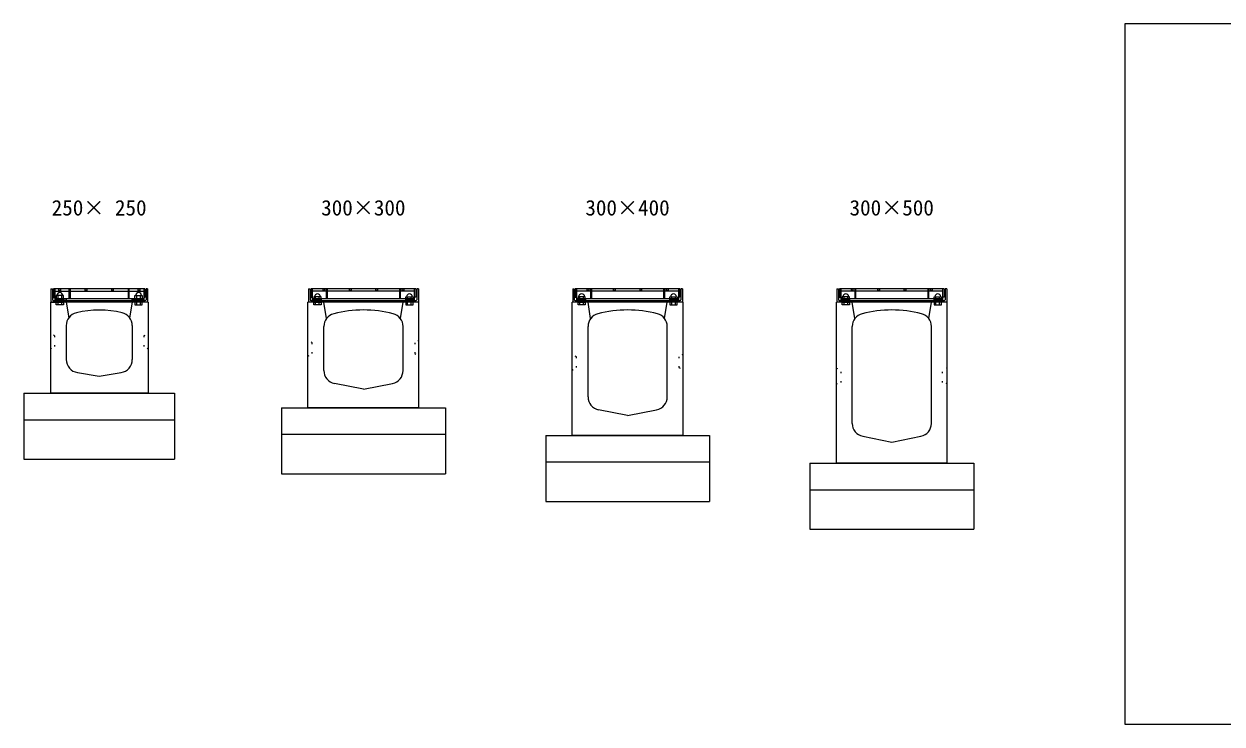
# Model space of a CAD drawing. Units: millimetres, scale not verified. Extents: x -8390 to 25210, y 0 to 11880.
# Drawn here: x -2260 to 2275, y 4770 to 7420 of the extents above; entities that cross this region are included whole.
import ezdxf
from ezdxf.enums import TextEntityAlignment as Align

# ---------------------------------------------------------------- set-up
doc = ezdxf.new("R2010")
doc.units = ezdxf.units.MM
doc.header["$LTSCALE"] = 20
doc.linetypes.add('DOTTED', pattern=[1.75, 0.25, -1.5])
for name, color, linetype, lineweight in [('HATCH', 6, 'Continuous', 25), ('OUTLINE', 3, 'Continuous', 25), ('OUTLINE2', 4, 'DOTTED', 25), ('TXT', 7, 'Continuous', 25)]:
    doc.layers.add(name, color=color, linetype=linetype, lineweight=lineweight)
doc.styles.add('ＭＳ ゴシック', font='')
doc.styles.get('ＭＳ ゴシック').set_extended_font_data('MS Gothic')

msp = doc.modelspace()

# ---------------------------------------------------------------- linework, layer by layer
at = {"layer": 'HATCH'}
for p, q in [((-2157.61, 6417.45), (-2151.61, 6417.45)), ((-2157.61, 6417.45), (-2157.61, 6367.45)), ((-2151.61, 6417.45), (-2151.61, 6376.45)), ((-2147.61, 6417.45), (-2147.61, 6385.45)), ((-1801.61, 6417.45), (-2147.61, 6417.45)), ((-2143.11, 6417.45), (-2143.11, 6373.45)), ((-2143.11, 6409.45), (-2088.11, 6409.45)), ((-2127.61, 6411.45), (-2127.61, 6417.45)), ((-2121.61, 6411.45), (-2127.61, 6411.45)), ((-2121.61, 6417.45), (-2121.61, 6411.45)), ((-2088.11, 6381.45), (-2088.11, 6418.15)), ((-2083.61, 6381.45), (-2083.61, 6417.45)), ((-2083.61, 6409.45), (-1865.61, 6409.45)), ((-2027.61, 6411.45), (-2027.61, 6417.45)), ((-2021.61, 6411.45), (-2027.61, 6411.45)), ((-2021.61, 6417.45), (-2021.61, 6411.45)), ((-1927.61, 6411.45), (-1927.61, 6417.45)), ((-1921.61, 6411.45), (-1927.61, 6411.45)), ((-1921.61, 6417.45), (-1921.61, 6411.45)), ((-1865.61, 6417.45), (-1865.61, 6381.45)), ((-1861.11, 6381.45), (-1861.11, 6417.45)), ((-1861.11, 6409.45), (-1806.11, 6409.45)), ((-1827.61, 6411.45), (-1827.61, 6417.45)), ((-1821.61, 6411.45), (-1827.61, 6411.45)), ((-1821.61, 6417.45), (-1821.61, 6411.45)), ((-1806.11, 6417.45), (-1806.11, 6373.45)), ((-1801.61, 6417.45), (-1801.61, 6385.45)), ((-1797.61, 6417.45), (-1797.61, 6376.45)), ((-1791.61, 6417.45), (-1797.61, 6417.45)), ((-1791.61, 6417.45), (-1791.61, 6367.45)), ((-1182.61, 6417.71), (-1182.61, 6367.71)), ((-1182.61, 6417.71), (-1176.61, 6417.71)), ((-1176.61, 6417.71), (-1176.61, 6376.71)), ((-1172.61, 6417.71), (-1172.61, 6385.71)), ((-776.61, 6417.71), (-1172.61, 6417.71)), ((-1168.11, 6417.71), (-1168.11, 6373.71)), ((-1168.11, 6409.71), (-1115.11, 6409.71)), ((-1127.61, 6411.71), (-1127.61, 6417.71)), ((-1121.61, 6411.71), (-1127.61, 6411.71)), ((-1121.61, 6417.71), (-1121.61, 6411.71)), ((-1115.11, 6417.71), (-1115.11, 6381.71)), ((-1110.61, 6381.71), (-1110.61, 6417.71)), ((-1110.61, 6409.71), (-838.61, 6409.71)), ((-1027.61, 6411.71), (-1027.61, 6417.71)), ((-1021.61, 6411.71), (-1027.61, 6411.71)), ((-1021.61, 6417.71), (-1021.61, 6411.71)), ((-927.61, 6411.71), (-927.61, 6417.71)), ((-921.61, 6411.71), (-927.61, 6411.71)), ((-921.61, 6417.71), (-921.61, 6411.71)), ((-838.61, 6417.71), (-838.61, 6381.71)), ((-834.11, 6381.71), (-834.11, 6417.71)), ((-834.11, 6409.71), (-781.11, 6409.71)), ((-827.61, 6411.71), (-827.61, 6417.71)), ((-821.61, 6411.71), (-827.61, 6411.71)), ((-821.61, 6417.71), (-821.61, 6411.71)), ((-781.11, 6373.71), (-781.11, 6417.71)), ((-776.61, 6417.71), (-776.61, 6385.71)), ((-772.61, 6417.71), (-772.61, 6376.71)), ((-766.61, 6417.71), (-772.61, 6417.71)), ((-766.61, 6417.71), (-766.61, 6367.71)), ((-182.61, 6417.71), (-182.61, 6367.71)), ((-182.61, 6417.71), (-176.61, 6417.71)), ((-176.61, 6417.71), (-176.61, 6376.71)), ((-172.61, 6417.71), (-172.61, 6385.71)), ((223.39, 6417.71), (-172.61, 6417.71)), ((-168.11, 6417.71), (-168.11, 6373.71)), ((-168.11, 6409.71), (-115.11, 6409.71)), ((-127.61, 6411.71), (-127.61, 6417.71)), ((-121.61, 6411.71), (-127.61, 6411.71)), ((-121.61, 6417.71), (-121.61, 6411.71)), ((-115.11, 6417.71), (-115.11, 6381.71)), ((-110.61, 6381.71), (-110.61, 6417.71)), ((-110.61, 6409.71), (161.39, 6409.71)), ((-27.61, 6411.71), (-27.61, 6417.71)), ((-21.61, 6411.71), (-27.61, 6411.71)), ((-21.61, 6417.71), (-21.61, 6411.71)), ((72.39, 6411.71), (72.39, 6417.71)), ((78.39, 6411.71), (72.39, 6411.71)), ((78.39, 6417.71), (78.39, 6411.71)), ((161.39, 6417.71), (161.39, 6381.71)), ((165.89, 6381.71), (165.89, 6417.71)), ((165.89, 6409.71), (218.89, 6409.71)), ((172.39, 6411.71), (172.39, 6417.71)), ((178.39, 6411.71), (172.39, 6411.71)), ((178.39, 6417.71), (178.39, 6411.71)), ((218.89, 6373.71), (218.89, 6417.71)), ((223.39, 6417.71), (223.39, 6385.71)), ((227.39, 6417.71), (227.39, 6376.71)), ((233.39, 6417.71), (227.39, 6417.71)), ((233.39, 6417.71), (233.39, 6367.71)), ((817.39, 6417.71), (817.39, 6367.71)), ((817.39, 6417.71), (823.39, 6417.71)), ((823.39, 6417.71), (823.39, 6376.71)), ((827.39, 6417.71), (827.39, 6385.71)), ((1223.39, 6417.71), (827.39, 6417.71)), ((831.89, 6417.71), (831.89, 6373.71)), ((831.89, 6409.71), (884.89, 6409.71)), ((872.39, 6411.71), (872.39, 6417.71)), ((878.39, 6411.71), (872.39, 6411.71)), ((878.39, 6417.71), (878.39, 6411.71)), ((884.89, 6417.71), (884.89, 6381.71)), ((889.39, 6381.71), (889.39, 6417.71)), ((889.39, 6409.71), (1161.39, 6409.71)), ((972.39, 6411.71), (972.39, 6417.71)), ((978.39, 6411.71), (972.39, 6411.71)), ((978.39, 6417.71), (978.39, 6411.71)), ((1072.39, 6411.71), (1072.39, 6417.71)), ((1078.39, 6411.71), (1072.39, 6411.71)), ((1078.39, 6417.71), (1078.39, 6411.71)), ((1161.39, 6417.71), (1161.39, 6381.71)), ((1165.89, 6381.71), (1165.89, 6417.71)), ((1165.89, 6409.71), (1218.89, 6409.71)), ((1172.39, 6411.71), (1172.39, 6417.71)), ((1178.39, 6411.71), (1172.39, 6411.71)), ((1178.39, 6417.71), (1178.39, 6411.71)), ((1218.89, 6373.71), (1218.89, 6417.71)), ((1223.39, 6417.71), (1223.39, 6385.71)), ((1227.39, 6417.71), (1227.39, 6376.71)), ((1233.39, 6417.71), (1227.39, 6417.71)), ((1233.39, 6417.71), (1233.39, 6367.71)), ((-2157.61, 6367.45), (-2107.61, 6367.45)), ((-2148.61, 6373.45), (-1800.61, 6373.45)), ((-2147.61, 6385.45), (-2143.11, 6385.45)), ((-2143.11, 6381.45), (-1806.11, 6381.45)), ((-2099.11, 6378.45), (-2143.11, 6378.45)), ((-2107.11, 6379.95), (-2140.11, 6379.95)), ((-2140.11, 6379.95), (-2140.11, 6378.45)), ((-2140.11, 6378.45), (-2123.61, 6378.45)), ((-2109.75, 6392.45), (-2137.47, 6392.45)), ((-2137.47, 6392.45), (-2137.47, 6379.95)), ((-2137.47, 6379.95), (-2109.75, 6379.95)), ((-2137.47, 6367.45), (-2109.75, 6367.45)), ((-2137.47, 6357.45), (-2137.47, 6367.45)), ((-2109.75, 6357.45), (-2137.47, 6357.45)), ((-2130.54, 6379.95), (-2130.54, 6392.45)), ((-2130.54, 6357.45), (-2130.54, 6367.45)), ((-2123.61, 6378.45), (-2107.11, 6378.45)), ((-2116.68, 6379.95), (-2116.68, 6392.45)), ((-2116.68, 6357.45), (-2116.68, 6367.45)), ((-2109.75, 6379.95), (-2109.75, 6392.45)), ((-2109.75, 6367.45), (-2109.75, 6357.45)), ((-2107.61, 6373.45), (-2107.61, 6367.45)), ((-2107.11, 6378.45), (-2107.11, 6379.95)), ((-2099.11, 6373.45), (-2099.11, 6378.45)), ((-1850.11, 6373.45), (-1850.11, 6378.45)), ((-1850.11, 6378.45), (-1806.11, 6378.45)), ((-1842.11, 6379.95), (-1809.11, 6379.95)), ((-1842.11, 6378.45), (-1842.11, 6379.95)), ((-1825.61, 6378.45), (-1842.11, 6378.45)), ((-1841.61, 6373.45), (-1841.61, 6367.45)), ((-1791.61, 6367.45), (-1841.61, 6367.45)), ((-1839.47, 6392.45), (-1811.75, 6392.45)), ((-1839.47, 6379.95), (-1839.47, 6392.45)), ((-1811.75, 6379.95), (-1839.47, 6379.95)), ((-1811.75, 6367.45), (-1839.47, 6367.45)), ((-1839.47, 6367.45), (-1839.47, 6357.45)), ((-1839.47, 6357.45), (-1811.75, 6357.45)), ((-1832.54, 6379.95), (-1832.54, 6392.45)), ((-1832.54, 6357.45), (-1832.54, 6367.45)), ((-1809.11, 6378.45), (-1825.61, 6378.45)), ((-1818.68, 6379.95), (-1818.68, 6392.45)), ((-1818.68, 6357.45), (-1818.68, 6367.45)), ((-1811.75, 6392.45), (-1811.75, 6379.95)), ((-1811.75, 6357.45), (-1811.75, 6367.45)), ((-1809.11, 6379.95), (-1809.11, 6378.45)), ((-1801.61, 6385.45), (-1806.11, 6385.45)), ((-1132.61, 6367.71), (-1182.61, 6367.71)), ((-1173.61, 6373.71), (-775.61, 6373.71)), ((-1172.61, 6385.71), (-1168.11, 6385.71)), ((-1168.11, 6381.71), (-781.11, 6381.71)), ((-1132.11, 6375.21), (-1165.11, 6375.21)), ((-1165.11, 6375.21), (-1165.11, 6373.71)), ((-1165.11, 6373.71), (-1148.61, 6373.71)), ((-1134.75, 6387.71), (-1162.47, 6387.71)), ((-1162.47, 6387.71), (-1162.47, 6375.21)), ((-1162.47, 6375.21), (-1134.75, 6375.21)), ((-1162.47, 6367.71), (-1134.75, 6367.71)), ((-1162.47, 6357.71), (-1162.47, 6367.71)), ((-1134.75, 6357.71), (-1162.47, 6357.71)), ((-1155.54, 6375.21), (-1155.54, 6387.71)), ((-1155.54, 6357.71), (-1155.54, 6367.71)), ((-1148.61, 6373.71), (-1132.11, 6373.71)), ((-1141.68, 6375.21), (-1141.68, 6387.71)), ((-1141.68, 6357.71), (-1141.68, 6367.71)), ((-1134.75, 6375.21), (-1134.75, 6387.71)), ((-1134.75, 6367.71), (-1134.75, 6357.71)), ((-1132.61, 6373.71), (-1132.61, 6367.71)), ((-1132.11, 6373.71), (-1132.11, 6375.21)), ((-817.11, 6375.21), (-784.11, 6375.21)), ((-817.11, 6373.71), (-817.11, 6375.21)), ((-800.61, 6373.71), (-817.11, 6373.71)), ((-816.61, 6373.71), (-816.61, 6367.71)), ((-766.61, 6367.71), (-816.61, 6367.71)), ((-814.47, 6387.71), (-786.75, 6387.71)), ((-814.47, 6375.21), (-814.47, 6387.71)), ((-786.75, 6375.21), (-814.47, 6375.21)), ((-786.75, 6367.71), (-814.47, 6367.71)), ((-814.47, 6367.71), (-814.47, 6357.71)), ((-814.47, 6357.71), (-786.75, 6357.71)), ((-807.54, 6375.21), (-807.54, 6387.71)), ((-807.54, 6357.71), (-807.54, 6367.71)), ((-784.11, 6373.71), (-800.61, 6373.71)), ((-793.68, 6375.21), (-793.68, 6387.71)), ((-793.68, 6357.71), (-793.68, 6367.71)), ((-786.75, 6387.71), (-786.75, 6375.21)), ((-786.75, 6357.71), (-786.75, 6367.71)), ((-784.11, 6375.21), (-784.11, 6373.71)), ((-776.61, 6385.71), (-781.11, 6385.71)), ((-132.61, 6367.71), (-182.61, 6367.71)), ((-173.61, 6373.71), (224.39, 6373.71)), ((-172.61, 6385.71), (-168.11, 6385.71)), ((-168.11, 6381.71), (218.89, 6381.71)), ((-132.11, 6375.21), (-165.11, 6375.21)), ((-165.11, 6375.21), (-165.11, 6373.71)), ((-165.11, 6373.71), (-148.61, 6373.71)), ((-134.75, 6387.71), (-162.47, 6387.71)), ((-162.47, 6387.71), (-162.47, 6375.21)), ((-162.47, 6375.21), (-134.75, 6375.21)), ((-162.47, 6367.71), (-134.75, 6367.71)), ((-162.47, 6357.71), (-162.47, 6367.71)), ((-134.75, 6357.71), (-162.47, 6357.71)), ((-155.54, 6375.21), (-155.54, 6387.71)), ((-155.54, 6357.71), (-155.54, 6367.71)), ((-148.61, 6373.71), (-132.11, 6373.71)), ((-141.68, 6375.21), (-141.68, 6387.71)), ((-141.68, 6357.71), (-141.68, 6367.71)), ((-134.75, 6375.21), (-134.75, 6387.71)), ((-134.75, 6367.71), (-134.75, 6357.71)), ((-132.61, 6373.71), (-132.61, 6367.71)), ((-132.11, 6373.71), (-132.11, 6375.21)), ((182.89, 6375.21), (215.89, 6375.21)), ((182.89, 6373.71), (182.89, 6375.21)), ((199.39, 6373.71), (182.89, 6373.71)), ((183.39, 6373.71), (183.39, 6367.71)), ((233.39, 6367.71), (183.39, 6367.71)), ((185.53, 6387.71), (213.25, 6387.71)), ((185.53, 6375.21), (185.53, 6387.71)), ((213.25, 6375.21), (185.53, 6375.21)), ((213.25, 6367.71), (185.53, 6367.71)), ((185.53, 6367.71), (185.53, 6357.71)), ((185.53, 6357.71), (213.25, 6357.71)), ((192.46, 6375.21), (192.46, 6387.71)), ((192.46, 6357.71), (192.46, 6367.71)), ((215.89, 6373.71), (199.39, 6373.71)), ((206.32, 6375.21), (206.32, 6387.71)), ((206.32, 6357.71), (206.32, 6367.71)), ((213.25, 6387.71), (213.25, 6375.21)), ((213.25, 6357.71), (213.25, 6367.71)), ((215.89, 6375.21), (215.89, 6373.71)), ((223.39, 6385.71), (218.89, 6385.71)), ((867.39, 6367.71), (817.39, 6367.71)), ((826.39, 6373.71), (1224.39, 6373.71)), ((827.39, 6385.71), (831.89, 6385.71)), ((831.89, 6381.71), (1218.89, 6381.71)), ((867.89, 6375.21), (834.89, 6375.21)), ((834.89, 6375.21), (834.89, 6373.71)), ((834.89, 6373.71), (851.39, 6373.71)), ((865.25, 6387.71), (837.53, 6387.71)), ((837.53, 6387.71), (837.53, 6375.21)), ((837.53, 6375.21), (865.25, 6375.21)), ((837.53, 6367.71), (865.25, 6367.71)), ((837.53, 6357.71), (837.53, 6367.71)), ((865.25, 6357.71), (837.53, 6357.71)), ((844.46, 6375.21), (844.46, 6387.71)), ((844.46, 6357.71), (844.46, 6367.71)), ((851.39, 6373.71), (867.89, 6373.71)), ((858.32, 6375.21), (858.32, 6387.71)), ((858.32, 6357.71), (858.32, 6367.71)), ((865.25, 6375.21), (865.25, 6387.71)), ((865.25, 6367.71), (865.25, 6357.71)), ((867.39, 6373.71), (867.39, 6367.71)), ((867.89, 6373.71), (867.89, 6375.21)), ((1182.89, 6375.21), (1215.89, 6375.21)), ((1182.89, 6373.71), (1182.89, 6375.21)), ((1199.39, 6373.71), (1182.89, 6373.71)), ((1183.39, 6373.71), (1183.39, 6367.71)), ((1233.39, 6367.71), (1183.39, 6367.71)), ((1185.53, 6387.71), (1213.25, 6387.71)), ((1185.53, 6375.21), (1185.53, 6387.71)), ((1213.25, 6375.21), (1185.53, 6375.21)), ((1213.25, 6367.71), (1185.53, 6367.71)), ((1185.53, 6367.71), (1185.53, 6357.71)), ((1185.53, 6357.71), (1213.25, 6357.71)), ((1192.46, 6375.21), (1192.46, 6387.71)), ((1192.46, 6357.71), (1192.46, 6367.71)), ((1215.89, 6373.71), (1199.39, 6373.71)), ((1206.32, 6375.21), (1206.32, 6387.71)), ((1206.32, 6357.71), (1206.32, 6367.71)), ((1213.25, 6387.71), (1213.25, 6375.21)), ((1213.25, 6357.71), (1213.25, 6367.71)), ((1215.89, 6375.21), (1215.89, 6373.71)), ((1223.39, 6385.71), (1218.89, 6385.71))]:
    msp.add_line(p, q, dxfattribs=at)
for centre, radius, start, end in [((-2123.61, 6392.45), 11, 0, 180), ((-1825.61, 6392.45), 11, 0, 180), ((-1148.61, 6387.71), 11, 0, 180), ((-800.61, 6387.71), 11, 0, 180), ((-148.61, 6387.71), 11, 0, 180), ((199.39, 6387.71), 11, 0, 180), ((851.39, 6387.71), 11, 0, 180), ((1199.39, 6387.71), 11, 0, 180), ((-2148.61, 6376.45), 3, 180, 270), ((-1800.61, 6376.45), 3, 270, 0), ((-1173.61, 6376.71), 3, 180, 270), ((-775.61, 6376.71), 3, 270, 0), ((-173.61, 6376.71), 3, 180, 270), ((224.39, 6376.71), 3, 270, 0), ((826.39, 6376.71), 3, 180, 270), ((1224.39, 6376.71), 3, 270, 0)]:
    msp.add_arc(centre, radius, start, end, dxfattribs=at)
at = {"layer": 'OUTLINE'}
for p, q in [((-2159.61, 6367.45), (-2159.61, 6022.46)), ((-1789.61, 6367.45), (-2159.61, 6367.45)), ((-2099.61, 6366.85), (-2089.61, 6308.54)), ((-1849.61, 6366.85), (-1859.61, 6308.54)), ((-1789.61, 6367.45), (-1789.61, 6022.46)), ((-1184.61, 5967.71), (-1184.61, 6367.71)), ((-764.61, 6367.71), (-1184.61, 6367.71)), ((-1114.61, 6305), (-1124.61, 6367.71)), ((-834.61, 6305), (-824.61, 6367.71)), ((-764.61, 5967.71), (-764.61, 6367.71)), ((-184.61, 5862.71), (-184.61, 6367.71)), ((235.39, 6367.71), (-184.61, 6367.71)), ((-114.61, 6305), (-124.61, 6367.71)), ((165.39, 6305), (175.39, 6367.71)), ((235.39, 5862.71), (235.39, 6367.71)), ((815.39, 5757.51), (815.39, 6367.71)), ((1235.39, 6367.71), (815.39, 6367.71)), ((885.39, 6305), (875.39, 6367.71)), ((1165.39, 6305), (1175.39, 6367.71)), ((1235.39, 5757.51), (1235.39, 6367.71)), ((-2099.61, 6278.54), (-2099.61, 6150.09)), ((-1849.61, 6278.54), (-1849.61, 6150.09)), ((-1124.61, 6108.7), (-1124.61, 6275)), ((-824.61, 6108.7), (-824.61, 6275)), ((-124.61, 6008.7), (-124.61, 6275)), ((175.39, 6008.7), (175.39, 6275)), ((875.39, 5908.5), (875.39, 6274.8)), ((1175.39, 5908.5), (1175.39, 6274.8)), ((-2057.51, 6100.72), (-1974.61, 6087.46)), ((-1974.61, 6087.46), (-1891.71, 6100.72)), ((-974.61, 6037.71), (-1084.41, 6059.67)), ((-974.61, 6037.71), (-864.8, 6059.67)), ((-2259.61, 6022.46), (-2259.61, 5922.46)), ((-2259.61, 6022.46), (-1689.61, 6022.46)), ((-1789.61, 6022.46), (-2159.61, 6022.46)), ((-1689.61, 6022.46), (-1689.61, 5922.46)), ((-1284.61, 5967.71), (-1284.61, 5867.71)), ((-1284.61, 5967.71), (-664.61, 5967.71)), ((-764.61, 5967.71), (-1184.61, 5967.71)), ((-664.61, 5967.71), (-664.61, 5867.71)), ((25.39, 5937.71), (-84.41, 5959.67)), ((25.39, 5937.71), (135.2, 5959.67)), ((-2259.61, 5922.46), (-2259.61, 5772.46)), ((-2259.61, 5922.46), (-1689.61, 5922.46)), ((-1689.61, 5922.46), (-1689.61, 5772.46)), ((-1284.61, 5867.71), (-1284.61, 5717.71)), ((-1284.61, 5867.71), (-664.61, 5867.71)), ((-664.61, 5867.71), (-664.61, 5717.71)), ((-284.61, 5862.71), (-284.61, 5762.71)), ((-284.61, 5862.71), (335.39, 5862.71)), ((235.39, 5862.71), (-184.61, 5862.71)), ((335.39, 5862.71), (335.39, 5762.71)), ((915.59, 5859.47), (1025.39, 5837.51)), ((1025.39, 5837.51), (1135.2, 5859.47)), ((-2259.61, 5772.46), (-1689.61, 5772.46)), ((-284.61, 5762.71), (-284.61, 5612.71)), ((-284.61, 5762.71), (335.39, 5762.71)), ((335.39, 5762.71), (335.39, 5612.71)), ((-1284.61, 5717.71), (-664.61, 5717.71)), ((715.39, 5757.51), (715.39, 5657.51)), ((715.39, 5757.51), (1335.39, 5757.51)), ((1235.39, 5757.51), (815.39, 5757.51)), ((1335.39, 5757.51), (1335.39, 5657.51)), ((715.39, 5657.51), (715.39, 5507.51)), ((715.39, 5657.51), (1335.39, 5657.51)), ((1335.39, 5657.51), (1335.39, 5507.51)), ((-284.61, 5612.71), (335.39, 5612.71)), ((715.39, 5507.51), (1335.39, 5507.51))]:
    msp.add_line(p, q, dxfattribs=at)
for centre, radius, start, end in [((-2049.61, 6278.54), 50, 103.55478, 180), ((-1974.61, 5967.46), 370, 76.44522, 103.55478), ((-1899.61, 6278.54), 50, 0, 76.44522), ((-1074.61, 6275), 50, 104.47751, 180), ((-974.61, 5887.71), 450, 75.52249, 104.47751), ((-874.61, 6275), 50, 0, 75.52249), ((-74.61, 6275), 50, 104.47751, 180), ((25.39, 5887.71), 450, 75.52249, 104.47751), ((125.39, 6275), 50, 0, 75.52249), ((925.39, 6275), 50, 104.47751, 180), ((1025.39, 5887.71), 450, 75.52249, 104.47751), ((1125.39, 6275), 50, 0, 75.52249), ((-2049.61, 6150.09), 50, 180, 260.90972), ((-1899.61, 6150.09), 50, 279.09028, 0), ((-1074.61, 6108.7), 50, 180, 258.69007), ((-874.61, 6108.7), 50, 281.30993, 0), ((-74.61, 6008.7), 50, 180, 258.69007), ((125.39, 6008.7), 50, 281.30993, 0), ((925.39, 5908.5), 50, 180, 258.69007), ((1125.39, 5908.5), 50, 281.30993, 0)]:
    msp.add_arc(centre, radius, start, end, dxfattribs=at)
at = {"layer": 'OUTLINE2'}
for p, q in [((-2143.61, 6239.96), (-2159.61, 6249.96)), ((-2143.61, 6239.96), (-2143.61, 6199.96)), ((-1805.61, 6239.96), (-1789.61, 6249.96)), ((-1805.61, 6239.96), (-1805.61, 6199.96)), ((-1168.61, 6212.71), (-1184.61, 6222.71)), ((-764.61, 6222.71), (-780.61, 6212.71)), ((-2159.61, 6189.96), (-2143.61, 6199.96)), ((-1789.61, 6189.96), (-1805.61, 6199.96)), ((-1184.61, 6162.71), (-1168.61, 6172.71)), ((-1168.61, 6172.71), (-1168.61, 6212.71)), ((-780.61, 6212.71), (-780.61, 6172.71)), ((-780.61, 6172.71), (-764.61, 6162.71)), ((-168.61, 6160.21), (-184.61, 6170.21)), ((235.39, 6170.21), (219.39, 6160.21)), ((-168.61, 6120.21), (-168.61, 6160.21)), ((219.39, 6160.21), (219.39, 6120.21)), ((-184.61, 6110.21), (-168.61, 6120.21)), ((219.39, 6120.21), (235.39, 6110.21)), ((815.39, 6117.51), (833.39, 6111.47)), ((833.39, 6063.51), (833.39, 6111.47)), ((1235.39, 6117.51), (1217.39, 6111.51)), ((1217.39, 6063.51), (1217.39, 6111.51)), ((815.39, 6057.51), (833.39, 6063.51)), ((1235.39, 6057.51), (1217.39, 6063.51))]:
    msp.add_line(p, q, dxfattribs=at)
at = {"layer": 'TXT'}
for p, q in [((4407.68, 7420.36), (1907.68, 7420.36)), ((1907.68, 7420.36), (1907.68, 4770.36)), ((1907.68, 4770.36), (4407.68, 4770.36))]:
    msp.add_line(p, q, dxfattribs=at)

# ---------------------------------------------------------------- texts
at = {"layer": 'TXT', "style": 'ＭＳ ゴシック'}
for s, p in [('250× 250', (-2154.61, 6677.71)), ('300×300', (-1134.61, 6677.71)), ('300×400', (-134.61, 6677.71)), ('300×500', (865.39, 6677.71))]:
    msp.add_text(s, height=58.65, dxfattribs=at).set_placement(p, align=Align.BOTTOM_LEFT)

doc.saveas('drawing.dxf')
